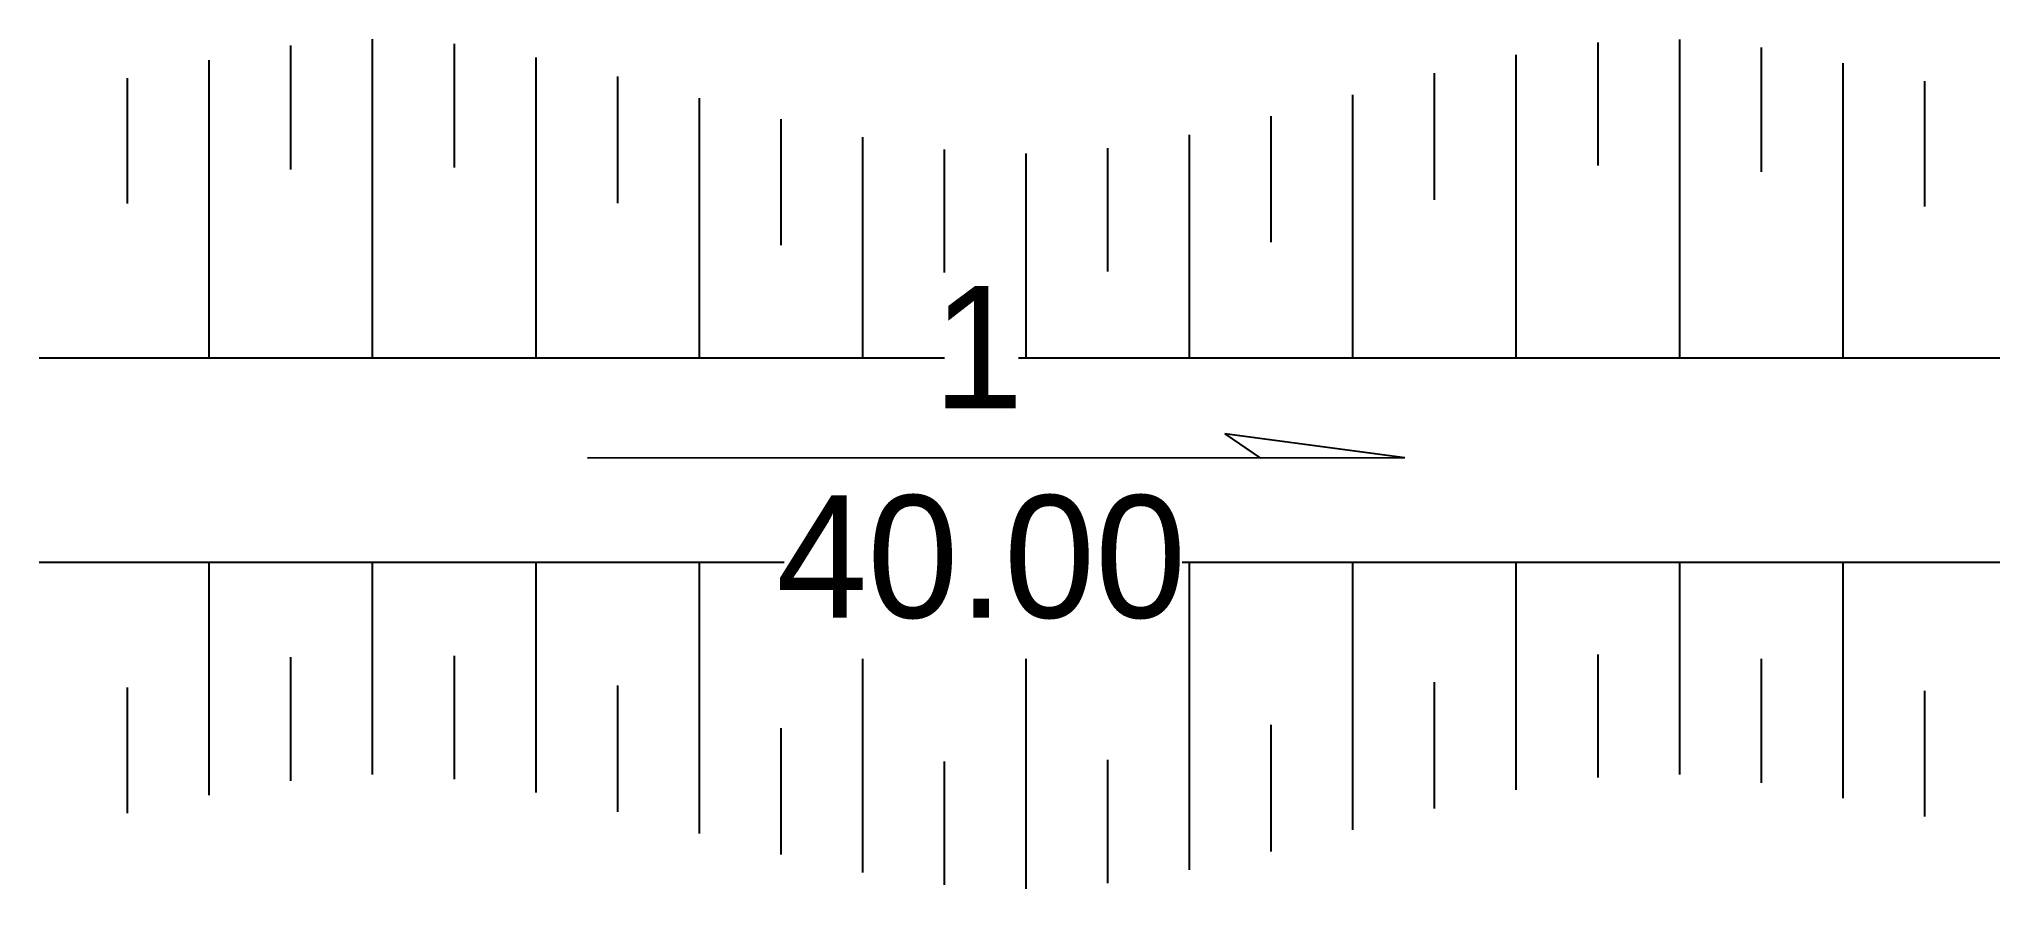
# Model space of a CAD drawing. Header units: metres. Extents: x 10 to 2410, y -59 to 981.
import ezdxf

# ---------------------------------------------------------------- set-up
doc = ezdxf.new("R2010")
doc.units = ezdxf.units.M

# ---------------------------------------------------------------- blocks, each defined once
blk = doc.blocks.new('A$C21747073')
for p, q in [((0, 0), (9.4, 3.42)), ((0, 0), (1.97, 1.03)), ((1.97, 1.03), (1.66, 0.6))]:
    blk.add_line(p, q)

msp = doc.modelspace()

# ---------------------------------------------------------------- linework, layer by layer
for p, q in [((318.26, 973.41), (318.26, 821.77)), ((418.26, 981.2), (418.26, 591.08)), ((518.26, 975.5), (518.26, 824.27)), ((1818.26, 962.2), (1818.26, 591.08)), ((1918.26, 977.3), (1918.26, 826.4)), ((2018.26, 980.85), (2018.26, 591.08)), ((2118.26, 970.93), (2118.26, 818.91)), ((218.26, 955.7), (218.26, 591.08)), ((618.26, 958.98), (618.26, 591.08)), ((1718.26, 939.51), (1718.26, 784.57)), ((2218.26, 951.97), (2218.26, 591.08)), ((118.26, 933.56), (118.26, 779.9)), ((718.26, 935.51), (718.26, 780.45)), ((1618.26, 913.16), (1618.26, 591.08)), ((2318.26, 929.68), (2318.26, 776.22)), ((818.26, 909), (818.26, 591.08)), ((918.26, 883.17), (918.26, 729.01)), ((1418.26, 864.18), (1418.26, 591.08)), ((1518.26, 886.96), (1518.26, 732.58)), ((1018.26, 861.19), (1018.26, 591.08)), ((1118.26, 846.15), (1118.26, 695.43)), ((1218.26, 841.11), (1218.26, 591.08)), ((1318.26, 847.88), (1318.26, 696.93)), ((10.5, 591.08), (1118.88, 591.08)), ((1209.38, 591.08), (2410.5, 591.08)), ((10.5, 341.08), (922.37, 341.08)), ((218.26, 341.08), (218.26, 55.7)), ((418.26, 341.08), (418.26, 81.2)), ((618.26, 341.08), (618.26, 58.98)), ((818.26, 341.08), (818.26, 9)), ((1409.73, 341.08), (2410.5, 341.08)), ((1418.26, 341.08), (1418.26, -35.82)), ((1618.26, 341.08), (1618.26, 13.16)), ((1818.26, 341.08), (1818.26, 62.2)), ((2018.26, 341.08), (2018.26, 80.85)), ((2218.26, 341.08), (2218.26, 51.97)), ((318.26, 224.63), (318.26, 73.41)), ((518.26, 226.39), (518.26, 75.5)), ((1018.26, 222.63), (1018.26, -38.81)), ((1218.26, 222.63), (1218.26, -58.89)), ((1918.26, 227.93), (1918.26, 77.3)), ((2118.26, 222.48), (2118.26, 70.93)), ((1718.26, 193.97), (1718.26, 39.51)), ((118.26, 187.37), (118.26, 33.56)), ((718.26, 190.16), (718.26, 35.51)), ((2318.26, 183.38), (2318.26, 29.68)), ((918.26, 137.82), (918.26, -16.83)), ((1518.26, 141.83), (1518.26, -13.04)), ((1118.26, 97.14), (1118.26, -53.85)), ((1318.26, 99.14), (1318.26, -52.12))]:
    msp.add_line(p, q)

# ---------------------------------------------------------------- block references
at = {"xscale": -100, "yscale": 100, "zscale": 100, "rotation": 20.03}
msp.add_blockref('A$C21747073', (1682.04, 468.86), dxfattribs=at)

# ---------------------------------------------------------------- texts
for s, p in [('1', (1104.24, 529.17)), ('40.00', (912.65, 272.88))]:
    msp.add_text(s, height=150).set_placement(p)

doc.saveas('drawing.dxf')
